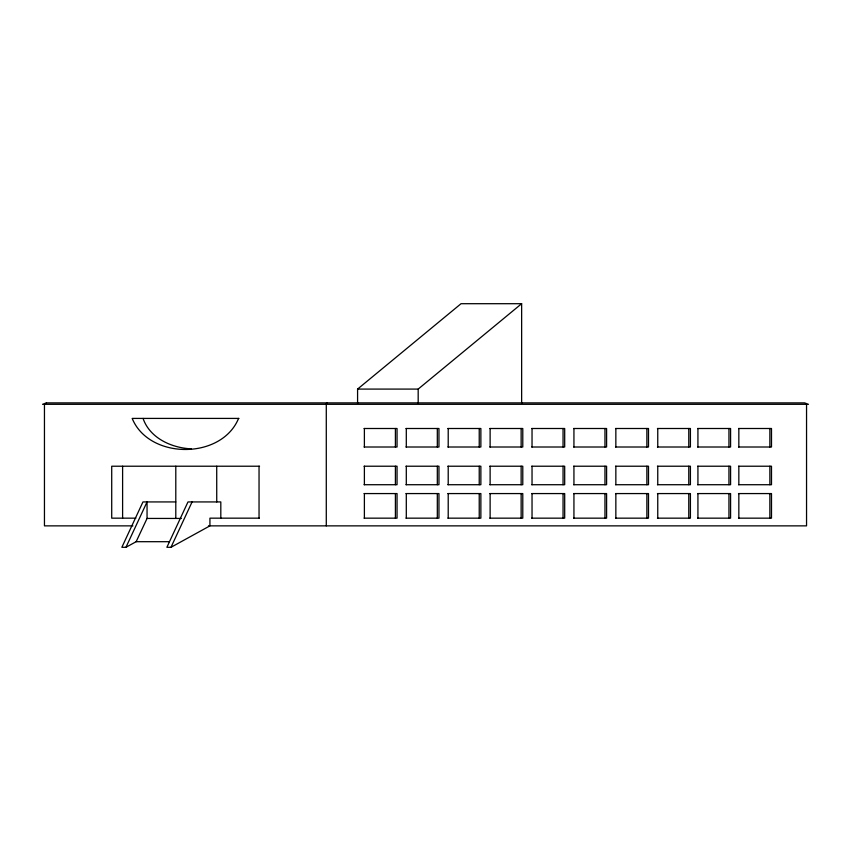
<?xml version="1.0" encoding="UTF-8"?>
<svg xmlns="http://www.w3.org/2000/svg" width="851" height="851" viewBox="0 0 851 851"><rect width="100%" height="100%" fill="white"/><g stroke="black" fill="none" stroke-linecap="round" stroke-linejoin="round"><path stroke-width="1.28" d="M238.567 418.415C221.6 459.827 149.148 459.827 132.171 418.415L238.95 418.415M125.948 547.299L147.053 501.93L147.053 518.44L136.149 541.693L125.948 547.299L121.863 547.299L142.957 501.93L175.795 501.93M220.813 518.163L220.813 501.93L187.986 501.93L166.881 547.299L170.977 547.299L192.081 501.93M326.018 404.31L327.007 402.885M357.58 403.321L357.58 389.088L461.04 303.701L521.642 303.701L521.642 403.321M357.58 389.088L418.181 389.088L521.642 303.701M170.977 547.299L209.931 525.865L209.931 518.163L259.31 518.163M364.058 428.5L397.045 428.5L397.045 447.009L364.058 447.009M405.97 428.5L438.956 428.5L438.956 447.009L405.97 447.009M447.881 428.5L480.868 428.5L480.868 447.009L447.881 447.009M489.793 428.5L522.78 428.5L522.78 447.009L489.793 447.009M531.694 428.5L564.692 428.5L564.692 447.009L531.694 447.009M573.606 428.5L606.593 428.5L606.593 447.009L573.606 447.009M615.518 428.5L648.505 428.5L648.505 447.009L615.518 447.009M657.429 428.5L690.416 428.5L690.416 447.009L657.429 447.009M697.597 428.5L730.583 428.5L730.583 447.009L697.597 447.009M738.53 428.5L771.495 428.5L771.495 447.009L738.53 447.009M259.544 466.22L111.715 466.22L111.715 518.163L135.873 518.163M364.058 466.22L397.045 466.22L397.045 484.719L364.058 484.719M405.97 466.22L438.956 466.22L438.956 484.719L405.97 484.719M447.881 466.22L480.868 466.22L480.868 484.719L447.881 484.719M489.793 466.22L522.78 466.22L522.78 484.719L489.793 484.719M531.694 466.22L564.692 466.22L564.692 484.719L531.694 484.719M573.606 466.22L606.593 466.22L606.593 484.719L573.606 484.719M615.518 466.22L648.505 466.22L648.505 484.719L615.518 484.719M657.429 466.22L690.416 466.22L690.416 484.719L657.429 484.719M697.597 466.22L730.583 466.22L730.583 484.719L697.597 484.719M738.53 466.22L771.495 466.22L771.495 484.719L738.53 484.719M364.058 493.569L397.045 493.569L397.045 518.163L364.058 518.163M405.97 493.569L438.956 493.569L438.956 518.163L405.97 518.163M447.881 493.569L480.868 493.569L480.868 518.163L447.881 518.163M489.793 493.569L522.78 493.569L522.78 518.163L489.793 518.163M531.694 493.569L564.692 493.569L564.692 518.163L531.694 518.163M573.606 493.569L606.593 493.569L606.593 518.163L573.606 518.163M615.518 493.569L648.505 493.569L648.505 518.163L615.518 518.163M657.429 493.569L690.416 493.569L690.416 518.163L657.429 518.163M697.597 493.569L730.583 493.569L730.583 518.163L697.597 518.163M738.498 493.569L771.495 493.569L771.495 518.163L738.498 518.163M147.053 518.44L181.38 518.44M132.916 525.865L44.454 525.865L44.454 404.31M208.463 525.865L806.546 525.865L806.546 404.31M136.149 541.693L169.158 541.693M191.337 448.86C171.711 447.966 149.819 438.191 143.064 418.415M769.878 428.5L769.857 447.009M769.857 466.22L769.878 484.719M769.857 493.569L769.857 518.163M738.838 428.5L738.838 447.009M738.838 466.22L738.838 484.719M738.838 493.569L738.838 518.163M728.945 428.5L728.945 447.009M728.945 466.22L728.945 484.719M728.945 493.569L728.945 518.163M697.926 428.5L697.926 447.009M697.926 466.22L697.926 484.719M697.926 493.569L697.926 518.163M688.778 428.5L688.778 447.009M688.778 466.22L688.778 484.719M688.778 493.569L688.778 518.163M657.759 428.5L657.759 447.009M657.759 466.22L657.759 484.719M657.759 493.569L657.759 518.163M646.866 428.5L646.866 447.009M646.866 466.22L646.866 484.719M646.866 493.569L646.866 518.163M615.847 428.5L615.847 447.009M615.847 466.22L615.847 484.719M615.847 493.569L615.847 518.163M604.965 428.5L604.965 447.009M604.965 466.22L604.965 484.719M604.965 493.569L604.965 518.163M573.936 428.5L573.936 447.009M573.936 466.22L573.936 484.719M573.936 493.569L573.936 518.163M563.054 428.5L563.054 447.009M563.054 466.22L563.054 484.719M563.054 493.569L563.054 518.163M532.035 428.5L532.035 447.009M532.035 466.22L532.035 484.719M532.035 493.569L532.035 518.163M521.142 428.5L521.142 447.009M521.142 466.22L521.142 484.719M521.142 493.569L521.142 518.163M490.123 428.5L490.123 447.009M490.123 466.22L490.123 484.719M490.123 493.569L490.123 518.163M479.23 428.5L479.23 447.009M479.23 466.22L479.23 484.719M479.23 493.569L479.23 518.163M448.211 428.5L448.211 447.009M448.211 466.22L448.211 484.719M448.211 493.569L448.211 518.163M437.318 428.5L437.318 447.009M437.318 466.22L437.318 484.719M437.318 493.569L437.318 518.163M418.181 389.088L418.181 403.321M406.299 428.5L406.299 447.009M406.299 466.22L406.299 484.719M406.299 493.569L406.299 518.163M395.407 428.5L395.407 447.009M395.407 466.22L395.407 484.719M395.407 493.569L395.407 518.163M364.388 428.5L364.388 447.009M364.388 466.22L364.388 484.719M364.388 493.569L364.388 518.163M326.284 404.31L326.284 525.865M259.044 466.22L259.044 518.163M216.718 466.22L216.739 501.93M175.795 466.22L175.795 518.44M122.608 466.22L122.608 518.163M46.38 402.885L42.55 404.31L808.45 404.31L804.62 402.885L46.38 402.885"/></g></svg>
